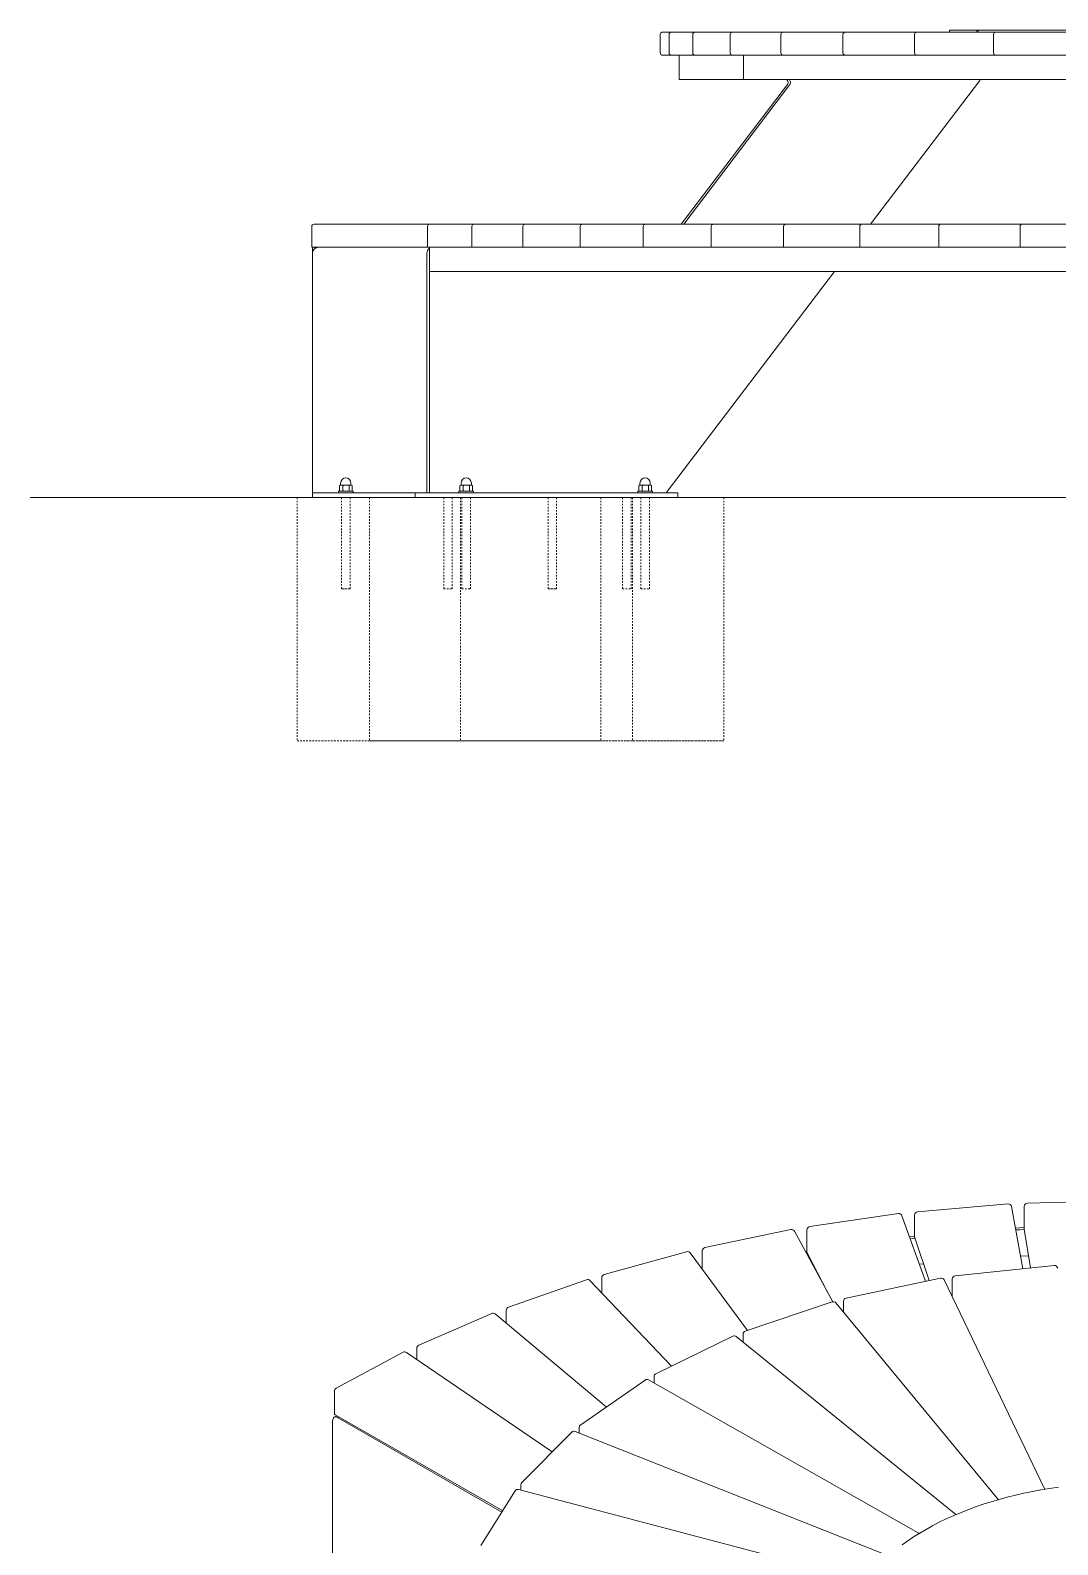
# Model space of a CAD drawing. Header units: inches. Extents: x -4 to 371, y -18 to 250.
# Drawn here: x 218.9 to 285.5, y 151.7 to 249.8 of the extents above; entities that cross this region are included whole.
import ezdxf

# ---------------------------------------------------------------- set-up
doc = ezdxf.new("R2010")
doc.units = ezdxf.units.IN
doc.linetypes.add('HIDDEN', pattern=[1.905, 1.27, -0.635])
doc.layers.add('ZANO_R', color=7, linetype='Continuous', lineweight=0)
doc.layers.add('ZANO_R_przerywana', color=250, linetype='HIDDEN', lineweight=0)

msp = doc.modelspace()

# ---------------------------------------------------------------- linework, layer by layer
at = {"layer": 'ZANO_R', "color": 7}
for p, q in [((259.72302, 249.50498), (259.72302, 248.32392)), ((259.7256, 249.50498), (259.7256, 248.32392)), ((259.8805, 249.66246), (259.88308, 249.66246)), ((259.88308, 249.66246), (260.3266, 249.66246)), ((260.29713, 249.50498), (260.29713, 248.32392)), ((260.3266, 249.66246), (260.45461, 249.66246)), ((260.45461, 249.66246), (261.73689, 249.66246)), ((261.73689, 249.66246), (261.98644, 249.66246)), ((261.82896, 249.50498), (261.82896, 248.32392)), ((261.98644, 249.66246), (264.06852, 249.66246)), ((264.06852, 249.66246), (264.41332, 249.66246)), ((264.25584, 249.50498), (264.25584, 248.32392)), ((264.41332, 249.66246), (267.23194, 249.66246)), ((267.23194, 249.66246), (267.69834, 249.66246)), ((267.54086, 249.50498), (267.54086, 248.32392)), ((267.69834, 249.66246), (271.16786, 249.66246)), ((271.16786, 249.66246), (271.72299, 249.66246)), ((271.56552, 249.50498), (271.56552, 248.32392)), ((271.72299, 249.66246), (275.73798, 249.66246)), ((275.73798, 249.66246), (276.36499, 249.66246)), ((276.20751, 249.50498), (276.20751, 248.32392)), ((276.36499, 249.66246), (280.80346, 249.66246)), ((278.47713, 249.78057), (278.47713, 249.66246)), ((278.47713, 249.78057), (280.18239, 249.78057)), ((280.18239, 249.78057), (280.39733, 249.78057)), ((280.39733, 249.78057), (303.68543, 249.78057)), ((280.80346, 249.66246), (281.48329, 249.66246)), ((281.32581, 249.50498), (281.32581, 248.32392)), ((281.48329, 249.66246), (286.21038, 249.66246)), ((259.88308, 248.16644), (259.8805, 248.16644)), ((260.3266, 248.16644), (259.88308, 248.16644)), ((260.45461, 248.16644), (260.3266, 248.16644)), ((261.73689, 248.16644), (260.45461, 248.16644)), ((260.95798, 248.16644), (260.95798, 246.59169)), ((261.98644, 248.16644), (261.73689, 248.16644)), ((264.06852, 248.16644), (261.98644, 248.16644)), ((264.41332, 248.16644), (264.06852, 248.16644)), ((267.23194, 248.16644), (264.41332, 248.16644)), ((265.11489, 246.59169), (265.11489, 248.16644)), ((265.11598, 246.59169), (265.11598, 248.16644)), ((267.69834, 248.16644), (267.23194, 248.16644)), ((271.16786, 248.16644), (267.69834, 248.16644)), ((271.72299, 248.16644), (271.16786, 248.16644)), ((275.73798, 248.16644), (271.72299, 248.16644)), ((276.27868, 248.16644), (275.73798, 248.16644)), ((276.36499, 248.16644), (276.27868, 248.16644)), ((280.80346, 248.16644), (276.36499, 248.16644)), ((281.17391, 248.16644), (280.80346, 248.16644)), ((281.48329, 248.16644), (281.17391, 248.16644)), ((286.21038, 248.16644), (281.48329, 248.16644)), ((265.11489, 246.59169), (260.95798, 246.59169)), ((267.96855, 246.26494), (261.08978, 237.22189)), ((268.12602, 246.26494), (261.24726, 237.22189)), ((265.11489, 246.59169), (265.11598, 246.59169)), ((318.96543, 246.59169), (265.11598, 246.59169)), ((273.34572, 237.22189), (280.43065, 246.53596)), ((237.14592, 237.06441), (237.14592, 235.72587)), ((237.14604, 237.06441), (237.14592, 237.06441)), ((237.30339, 237.22189), (244.80024, 237.22189)), ((244.64277, 237.06441), (244.64277, 235.72587)), ((244.80024, 237.22189), (247.17282, 237.22189)), ((247.17282, 237.22189), (247.67586, 237.22189)), ((247.51838, 237.06441), (247.51838, 235.72587)), ((247.67586, 237.22189), (250.41018, 237.22189)), ((250.41018, 237.22189), (250.9862, 237.22189)), ((250.82872, 237.06441), (250.82872, 235.72587)), ((250.9862, 237.22189), (254.05522, 237.22189)), ((254.05522, 237.22189), (254.69946, 237.22189)), ((254.54198, 237.06441), (254.54198, 235.72587)), ((254.69946, 237.22189), (258.07283, 237.22189)), ((258.07283, 237.22189), (258.7798, 237.22189)), ((258.62232, 237.06441), (258.62232, 235.72587)), ((258.7798, 237.22189), (262.42417, 237.22189)), ((262.42417, 237.22189), (263.18768, 237.22189)), ((263.0302, 237.06441), (263.0302, 235.72587)), ((263.18768, 237.22189), (267.067, 237.22189)), ((267.067, 237.22189), (267.88022, 237.22189)), ((267.72274, 237.06441), (267.72274, 235.72587)), ((267.88022, 237.22189), (271.95614, 237.22189)), ((271.95614, 237.22189), (272.81159, 237.22189)), ((272.65411, 237.06441), (272.65411, 235.72587)), ((272.81159, 237.22189), (277.0438, 237.22189)), ((277.0438, 237.22189), (277.93343, 237.22189)), ((277.77596, 237.06441), (277.77596, 235.72587)), ((277.93343, 237.22189), (282.28008, 237.22189)), ((282.28008, 237.22189), (283.19535, 237.22189)), ((283.03787, 237.06441), (283.03787, 235.72587)), ((283.19535, 237.22189), (287.61344, 237.22189)), ((237.30408, 235.72587), (237.14592, 235.72587)), ((237.1831, 235.72587), (237.1831, 235.35131)), ((237.30408, 235.72587), (237.57633, 235.72587)), ((237.34058, 235.72587), (237.34058, 235.64748)), ((237.57633, 235.72587), (244.64277, 235.72587)), ((244.66706, 235.72587), (244.64277, 235.72587)), ((244.66706, 235.72587), (247.03964, 235.72587)), ((244.76678, 235.72587), (244.76678, 234.15112)), ((247.13057, 235.72587), (247.03964, 235.72587)), ((247.51838, 235.72587), (247.13057, 235.72587)), ((247.55168, 235.72587), (247.51838, 235.72587)), ((247.55168, 235.72587), (250.286, 235.72587)), ((250.38201, 235.72587), (250.286, 235.72587)), ((250.82872, 235.72587), (250.38201, 235.72587)), ((250.87226, 235.72587), (250.82872, 235.72587)), ((250.87226, 235.72587), (253.94128, 235.72587)), ((254.04151, 235.72587), (253.94128, 235.72587)), ((254.54198, 235.72587), (254.04151, 235.72587)), ((254.59687, 235.72587), (254.54198, 235.72587)), ((254.59687, 235.72587), (257.97025, 235.72587)), ((258.07387, 235.72587), (257.97025, 235.72587)), ((258.62232, 235.72587), (258.07387, 235.72587)), ((258.68958, 235.72587), (258.62232, 235.72587)), ((258.68958, 235.72587), (262.33396, 235.72587)), ((262.44011, 235.72587), (262.33396, 235.72587)), ((263.0302, 235.72587), (262.44011, 235.72587)), ((263.11073, 235.72587), (263.03121, 235.72587)), ((263.11073, 235.72587), (266.99006, 235.72587)), ((267.09788, 235.72587), (266.99006, 235.72587)), ((267.72274, 235.72587), (267.09788, 235.72587)), ((267.8173, 235.72587), (267.72621, 235.72587)), ((267.8173, 235.72587), (271.89322, 235.72587)), ((272.00184, 235.72587), (271.89322, 235.72587)), ((272.66394, 235.72587), (272.00184, 235.72587)), ((272.76332, 235.72587), (272.66154, 235.72587)), ((272.76332, 235.72587), (276.99553, 235.72587)), ((277.10407, 235.72587), (276.99553, 235.72587)), ((277.78887, 235.72587), (277.10407, 235.72587)), ((277.90029, 235.72587), (277.78887, 235.72587)), ((277.90029, 235.72587), (282.24693, 235.72587)), ((282.3545, 235.72587), (282.24693, 235.72587)), ((283.0578, 235.72587), (282.3545, 235.72587)), ((283.17766, 235.72587), (283.0578, 235.72587)), ((283.17766, 235.72587), (287.59575, 235.72587)), ((237.18264, 219.82084), (237.18264, 235.33218)), ((244.6093, 235.33218), (244.6093, 219.82084)), ((244.76678, 235.33218), (244.76678, 219.82084)), ((318.66828, 234.15112), (244.76678, 234.15112)), ((260.10928, 219.82084), (271.00988, 234.15112)), ((237.18264, 219.50589), (237.18264, 219.82084)), ((237.18264, 219.82084), (237.57633, 219.82084)), ((237.57633, 219.82084), (243.84792, 219.82084)), ((238.8755, 219.91926), (238.8755, 219.82084)), ((239.82035, 219.91926), (238.8755, 219.91926)), ((238.94497, 220.28425), (238.93895, 220.28131)), ((238.93895, 220.28131), (238.93895, 219.95091)), ((238.93895, 219.95091), (238.94497, 219.94801)), ((238.94468, 219.94751), (238.99361, 219.91926)), ((238.99361, 220.31295), (238.9447, 220.28472)), ((238.99361, 220.31295), (239.04602, 220.31295)), ((239.01329, 220.45074), (239.01329, 220.32279)), ((239.04602, 220.31295), (239.35758, 220.31295)), ((239.15309, 220.28131), (239.15309, 219.95091)), ((239.35758, 220.31295), (239.65949, 220.31295)), ((239.56207, 220.28131), (239.56207, 219.95091)), ((239.65949, 220.31295), (239.70225, 220.31295)), ((239.68256, 220.32279), (239.68256, 220.45074)), ((239.75116, 220.28472), (239.70225, 220.31295)), ((239.70225, 219.91926), (239.75118, 219.94751)), ((239.75691, 220.28131), (239.75691, 219.95091)), ((239.82035, 219.82084), (239.82035, 219.91926)), ((243.84792, 219.82084), (243.84792, 219.50589)), ((243.84792, 219.82084), (243.90066, 219.82084)), ((245.47541, 219.82084), (243.90066, 219.82084)), ((244.76678, 219.82084), (244.6093, 219.82084)), ((245.47541, 219.82084), (246.0132, 219.82084)), ((260.67382, 219.82084), (246.0132, 219.82084)), ((246.68134, 219.91926), (246.68134, 219.82084)), ((247.62619, 219.91926), (246.68134, 219.91926)), ((246.75081, 220.28425), (246.74478, 220.28131)), ((246.74478, 220.28131), (246.74478, 219.95091)), ((246.74478, 219.95091), (246.7508, 219.94801)), ((246.75052, 219.94751), (246.79945, 219.91926)), ((246.79945, 220.31295), (246.75054, 220.28472)), ((246.79945, 220.31295), (246.85185, 220.31295)), ((246.81913, 220.45074), (246.81913, 220.32279)), ((246.85185, 220.31295), (247.16342, 220.31295)), ((246.95893, 220.28131), (246.95893, 219.95091)), ((247.16342, 220.31295), (247.46533, 220.31295)), ((247.36791, 220.28131), (247.36791, 219.95091)), ((247.46533, 220.31295), (247.50809, 220.31295)), ((247.4884, 220.32279), (247.4884, 220.45074)), ((247.55699, 220.28472), (247.50809, 220.31295)), ((247.50809, 219.91926), (247.55701, 219.94751)), ((247.56275, 220.28131), (247.56275, 219.95091)), ((247.62619, 219.82084), (247.62619, 219.91926)), ((258.27345, 219.91926), (258.27345, 219.82084)), ((259.21831, 219.91926), (258.27345, 219.91926)), ((258.34292, 220.28425), (258.3369, 220.28131)), ((258.3369, 220.28131), (258.3369, 219.95091)), ((258.3369, 219.95091), (258.34292, 219.94801)), ((258.34263, 219.94751), (258.39156, 219.91926)), ((258.39156, 220.31295), (258.34265, 220.28472)), ((258.39156, 220.31295), (258.44397, 220.31295)), ((258.41125, 220.45074), (258.41125, 220.32279)), ((258.44397, 220.31295), (258.75553, 220.31295)), ((258.55104, 220.28131), (258.55104, 219.95091)), ((258.75553, 220.31295), (259.05744, 220.31295)), ((258.96002, 220.28131), (258.96002, 219.95091)), ((259.05744, 220.31295), (259.1002, 220.31295)), ((259.08052, 220.32279), (259.08052, 220.45074)), ((259.14911, 220.28472), (259.1002, 220.31295)), ((259.1002, 219.91926), (259.14913, 219.94751)), ((259.15486, 220.28131), (259.15486, 219.95091)), ((259.21831, 219.82084), (259.21831, 219.91926)), ((260.67382, 219.82084), (260.87066, 219.82084)), ((260.87066, 219.50589), (260.87066, 219.82084)), ((236.19842, 219.50589), (240.88301, 219.50589)), ((255.88286, 219.50589), (236.19842, 219.50589)), ((239.07235, 219.50589), (239.62351, 219.50589)), ((239.07235, 219.50589), (239.62351, 219.50589)), ((240.88301, 219.50589), (246.78834, 219.50589)), ((257.93024, 219.50589), (240.88301, 219.50589)), ((240.88301, 219.50589), (255.88286, 219.50589)), ((245.69789, 219.50589), (246.24751, 219.50589)), ((246.78834, 219.50589), (263.83557, 219.50589)), ((246.87895, 219.50589), (247.42858, 219.50589)), ((252.45777, 219.50589), (253.00893, 219.50589)), ((252.45777, 219.50589), (253.00893, 219.50589)), ((257.29, 219.50589), (257.83963, 219.50589)), ((263.83557, 219.50589), (257.93024, 219.50589)), ((258.47107, 219.50589), (259.02069, 219.50589)), ((282.26315, 173.74902), (276.40071, 173.24021)), ((289.43773, 173.96716), (283.51674, 173.79699)), ((275.15729, 173.11973), (269.41138, 172.27731)), ((276.91464, 168.73857), (275.38528, 172.98316)), ((276.2089, 173.03103), (276.2089, 171.57373)), ((283.22723, 169.55034), (282.48782, 173.57775)), ((283.3128, 173.58711), (283.3128, 172.12981)), ((268.19065, 172.08477), (262.61808, 170.91707)), ((270.90628, 167.41013), (268.41811, 171.97968)), ((269.23186, 172.06957), (269.23186, 170.61227)), ((283.31372, 172.11851), (283.3128, 172.12981)), ((283.31372, 172.11851), (283.72198, 169.60175)), ((262.45118, 170.71156), (262.45118, 169.50453)), ((276.21279, 171.5505), (276.2089, 171.57373)), ((276.21279, 171.5505), (277.1473, 168.788)), ((261.43258, 170.65364), (256.08846, 169.1722)), ((265.37649, 165.55487), (261.65739, 170.57627)), ((269.137, 170.65943), (269.23186, 170.6756)), ((269.19998, 170.54378), (269.25351, 170.55291)), ((269.24078, 170.57733), (270.5701, 168.02754)), ((276.51664, 169.84317), (276.78089, 169.87115)), ((285.25254, 169.76081), (278.83674, 169.09408)), ((283.0774, 170.36646), (283.59368, 170.39266)), ((254.95054, 168.83978), (249.88772, 167.05925)), ((260.46198, 163.2433), (255.1721, 168.78666)), ((255.93458, 168.96986), (255.93458, 167.98764)), ((270.05569, 168.97225), (270.07586, 168.97554)), ((277.88517, 168.94476), (271.7674, 167.64501)), ((284.63794, 155.25834), (278.11807, 168.8303)), ((278.64848, 168.88524), (278.64848, 167.72619)), ((249.74741, 166.86118), (249.74741, 166.02591)), ((270.87251, 167.40182), (265.23864, 165.50854)), ((281.63495, 154.58751), (271.10126, 167.33653)), ((271.60106, 167.43963), (271.60106, 166.73161)), ((248.80943, 166.66046), (244.07798, 164.59846)), ((256.22589, 160.59441), (249.02821, 166.62888)), ((264.42629, 165.1776), (259.44751, 162.74831)), ((278.87633, 153.63872), (264.65046, 165.15211)), ((265.09555, 165.30951), (265.09555, 164.79188)), ((243.07091, 164.1366), (238.71761, 161.81351)), ((252.72495, 157.68963), (243.28806, 164.12483)), ((243.9519, 164.40597), (243.9519, 163.67215)), ((258.74123, 162.33754), (254.56882, 159.44606)), ((276.43741, 152.43518), (258.96443, 162.34759)), ((259.32962, 162.55961), (259.32962, 162.14042)), ((238.6065, 161.62827), (238.6065, 160.17097)), ((238.77204, 160.02571), (238.60191, 159.9275)), ((238.66864, 160.08489), (249.51837, 153.8759)), ((238.49317, 142.79964), (238.49317, 159.68716)), ((238.86434, 159.90151), (249.46114, 153.78411)), ((253.98961, 158.96465), (250.75034, 155.69884)), ((274.40529, 151.00172), (254.21611, 159.01195)), ((254.47845, 159.27348), (254.47845, 158.90787)), ((250.31723, 155.15719), (248.10953, 151.61628)), ((272.84076, 149.38449), (250.54883, 155.24916)), ((250.68945, 155.55097), (250.68945, 155.21217)), ((278.89306, 153.62362), (278.87633, 153.63872))]:
    msp.add_line(p, q, dxfattribs=at)
at = {"layer": 'ZANO_R'}
msp.add_line((218.90412, 219.51422), (370.84968, 219.51422), dxfattribs=at)
at = {"layer": 'ZANO_R', "color": 7, "flags": 128}
for points in [[(267.96855, 246.26494), (267.99512, 246.31202), (268.00908, 246.36585), (268.00931, 246.42204), (267.99577, 246.47601), (267.96958, 246.52337), (267.93287, 246.56026), (267.88863, 246.58367), (267.84047, 246.59169)], [(267.99794, 246.59169), (268.04611, 246.58367), (268.09035, 246.56026), (268.12706, 246.52337), (268.15325, 246.47601), (268.16678, 246.42204), (268.16656, 246.36585), (268.15259, 246.31202), (268.12602, 246.26494)], [(238.93895, 220.28131), (238.9914, 220.30427), (239.04602, 220.31295)], [(239.15309, 219.95091), (239.10063, 219.92795), (239.04602, 219.91926)], [(239.35758, 220.31295), (239.20105, 220.29387), (239.15309, 220.28131)], [(239.15309, 219.95091), (239.20105, 219.93835), (239.35758, 219.91926)], [(239.56207, 220.28131), (239.41022, 220.31071), (239.35758, 220.31295)], [(239.35758, 219.91926), (239.41022, 219.92151), (239.56207, 219.95091)], [(239.56207, 220.28131), (239.6098, 220.30427), (239.65949, 220.31295)], [(239.75691, 219.95091), (239.70918, 219.92795), (239.65949, 219.91926)], [(246.74478, 220.28131), (246.79724, 220.30427), (246.85185, 220.31295)], [(246.95893, 219.95091), (246.90647, 219.92795), (246.85185, 219.91926)], [(247.16342, 220.31295), (247.00689, 220.29387), (246.95893, 220.28131)], [(246.95893, 219.95091), (247.00689, 219.93835), (247.16342, 219.91926)], [(247.36791, 220.28131), (247.21605, 220.31071), (247.16342, 220.31295)], [(247.16342, 219.91926), (247.21605, 219.92151), (247.36791, 219.95091)], [(247.36791, 220.28131), (247.41564, 220.30427), (247.46533, 220.31295)], [(247.56275, 219.95091), (247.51502, 219.92795), (247.46533, 219.91926)], [(258.3369, 220.28131), (258.38936, 220.30427), (258.44397, 220.31295)], [(258.55104, 219.95091), (258.49858, 219.92795), (258.44397, 219.91926)], [(258.75553, 220.31295), (258.599, 220.29387), (258.55104, 220.28131)], [(258.55104, 219.95091), (258.599, 219.93835), (258.75553, 219.91926)], [(258.96002, 220.28131), (258.80817, 220.31071), (258.75553, 220.31295)], [(258.75553, 219.91926), (258.80817, 219.92151), (258.96002, 219.95091)], [(258.96002, 220.28131), (259.00775, 220.30427), (259.05744, 220.31295)], [(259.15486, 219.95091), (259.10713, 219.92795), (259.05744, 219.91926)], [(282.74359, 172.18461), (283.00502, 172.19881), (283.3128, 172.21482)], [(282.76573, 172.06406), (283.02431, 172.07811), (283.31779, 172.0934)], [(275.8796, 171.61123), (276.13085, 171.63912), (276.2089, 171.64768)], [(275.92236, 171.49255), (276.17013, 171.52005), (276.2212, 171.52565)], [(269.24078, 170.57733), (269.23273, 170.60131), (269.23186, 170.61227)], [(238.86434, 159.90151), (238.79193, 159.93508), (238.7223, 159.95088), (238.65813, 159.94832), (238.60188, 159.92748), (238.55573, 159.88918), (238.52143, 159.83488), (238.5003, 159.76667), (238.49317, 159.68716)], [(285.52251, 155.39142), (284.95714, 155.30954), (284.39664, 155.2172), (283.84158, 155.1145), (283.29253, 155.00153), (282.75006, 154.87842), (282.21473, 154.7453), (281.68711, 154.60231), (281.16772, 154.44958), (280.65712, 154.28728), (280.15584, 154.11559), (279.66438, 153.93467), (279.18326, 153.74471), (278.71299, 153.54591), (278.25404, 153.33848), (277.80689, 153.12262), (277.372, 152.89858), (276.94983, 152.66657), (276.54081, 152.42683), (276.14537, 152.17963), (275.76392, 151.9252), (275.39684, 151.66382)]]:
    msp.add_lwpolyline(points, dxfattribs=at)
at = {"layer": 'ZANO_R', "color": 7}
for centre, radius, start, end in [((259.88049, 249.50498), 0.15748, 90, 180), ((259.88308, 249.50498), 0.15748, 90, 180), ((260.45461, 249.50498), 0.15748, 90, 180), ((261.98644, 249.50498), 0.15748, 90, 180), ((264.41332, 249.50498), 0.15748, 90, 180), ((267.69834, 249.50498), 0.15748, 90, 180), ((271.72299, 249.50498), 0.15748, 90, 180), ((276.36499, 249.50498), 0.15748, 90, 180), ((280.14707, 249.65755), 0.12799, 2.2004369, 73.9769135), ((280.43176, 249.65561), 0.12961, 105.4048088, 176.9702219), ((281.48329, 249.50498), 0.15748, 90, 180), ((259.88049, 248.32392), 0.15748, 180, 270), ((259.88308, 248.32392), 0.15748, 180, 270), ((260.45461, 248.32392), 0.15748, 180, 270), ((261.98644, 248.32392), 0.15748, 180, 270), ((264.41332, 248.32392), 0.15748, 180, 270), ((267.69834, 248.32392), 0.15748, 180, 270), ((271.72299, 248.32392), 0.15748, 180, 270), ((276.36499, 248.32392), 0.15748, 180, 270), ((281.48329, 248.32392), 0.15748, 180, 270), ((280.2677, 246.65901), 0.2042, 322.9408202, 340.7481374), ((237.30339, 237.06441), 0.15748, 90, 180), ((244.80024, 237.06441), 0.15748, 90, 180), ((247.67586, 237.06441), 0.15748, 90, 180), ((250.9862, 237.06441), 0.15748, 90, 180), ((254.69946, 237.06441), 0.15748, 90, 180), ((258.7798, 237.06441), 0.15748, 90, 180), ((263.18768, 237.06441), 0.15748, 90, 180), ((267.88022, 237.06441), 0.15748, 90, 180), ((272.81159, 237.06441), 0.15748, 90, 180), ((277.93343, 237.06441), 0.15748, 90, 180), ((283.19535, 237.06441), 0.15748, 90, 180), ((237.57633, 235.33218), 0.39369, 90, 180), ((245.01577, 235.34257), 0.4066, 127.761619, 181.4630686), ((239.34793, 220.45074), 0.33464, 0, 180), ((247.15377, 220.45074), 0.33464, 0, 180), ((258.74588, 220.45074), 0.33464, 0, 180), ((239.05022, 220.13045), 0.21123, 238.2094485, 268.8585011), ((239.00345, 220.32279), 0.00984, 270, 0), ((239.04181, 220.10176), 0.21123, 58.2094485, 88.8585011), ((239.66375, 220.09816), 0.17895, 235.3724708, 268.6346848), ((239.65523, 220.13406), 0.17895, 55.3724708, 88.6346848), ((239.69241, 220.32279), 0.00984, 180, 270), ((246.85606, 220.13045), 0.21123, 238.2094485, 268.8585011), ((246.80929, 220.32279), 0.00984, 270, 0), ((246.84765, 220.10176), 0.21123, 58.2094485, 88.8585011), ((247.46959, 220.09816), 0.17895, 235.3724708, 268.6346848), ((247.46106, 220.13405), 0.17896, 55.3733896, 88.6337661), ((247.49824, 220.32279), 0.00984, 180, 270), ((258.44818, 220.13045), 0.21123, 238.2090619, 268.8588876), ((258.4014, 220.32279), 0.00984, 270, 0), ((258.43976, 220.10177), 0.21123, 58.2090864, 88.8585219), ((259.06171, 220.09816), 0.17894, 235.3722952, 268.634455), ((259.05318, 220.13406), 0.17894, 55.3722629, 88.6348928), ((259.09036, 220.32279), 0.00984, 180, 270), ((282.28131, 173.53984), 0.20997, 10.4033124, 94.9603465), ((283.52277, 173.58711), 0.20997, 91.6461752, 180), ((275.18775, 172.91199), 0.20997, 19.8144022, 98.3408479), ((276.41887, 173.03103), 0.20997, 94.9603465, 180), ((268.23371, 171.87927), 0.20997, 28.5687877, 101.8348198), ((269.44183, 172.06956), 0.20997, 98.3408479, 180), ((262.66114, 170.71156), 0.20997, 101.8348198, 180), ((261.48866, 170.4513), 0.20997, 36.5254865, 105.4938849), ((285.27425, 169.55197), 0.20997, 9.4695095, 95.9328839), ((255.0202, 168.6417), 0.20997, 43.6596905, 109.3761008), ((256.14455, 168.96986), 0.20997, 105.4938849, 180), ((277.92881, 168.73938), 0.20997, 25.6592689, 101.9944356), ((278.85844, 168.88524), 0.20997, 95.9328839, 180), ((249.95738, 166.86117), 0.20997, 109.3761008, 180), ((270.93939, 167.20279), 0.20997, 39.5647223, 108.5751172), ((271.81103, 167.43963), 0.20997, 101.9944356, 180), ((248.89332, 166.46798), 0.20997, 50.0238504, 113.5479507), ((264.51836, 164.9889), 0.20997, 51.0158006, 116.009057), ((265.30552, 165.30951), 0.20997, 108.5751172, 180), ((243.16976, 163.95136), 0.20997, 55.7091491, 118.0861323), ((244.16186, 164.40597), 0.20997, 113.5479507, 180), ((258.86083, 162.16496), 0.20997, 60.4337989, 124.7219389), ((259.53959, 162.55961), 0.20997, 116.009057, 180), ((238.81646, 161.62827), 0.20997, 118.0861323, 180), ((238.71156, 160.18135), 0.10558, 185.6411903, 246.0137905), ((254.13868, 158.81679), 0.20997, 68.358859, 135.2338294), ((254.68842, 159.27348), 0.20997, 124.7219389, 180), ((250.49541, 155.04611), 0.20997, 75.2603343, 148.057227), ((250.89942, 155.55097), 0.20997, 135.2338294, 180), ((276.3338, 152.25256), 0.20997, 42.6639347, 60.4337989)]:
    msp.add_arc(centre, radius, start, end, dxfattribs=at)
at = {"layer": 'ZANO_R_przerywana', "color": 7, "ltscale": 0.05}
for p, q in [((236.19842, 219.50589), (236.19842, 203.75833)), ((236.19842, 219.50589), (236.19842, 203.75833)), ((239.07235, 219.50589), (239.07235, 213.60056)), ((239.62351, 213.60056), (239.62351, 219.50589)), ((240.88301, 219.50589), (240.88301, 203.75833)), ((245.69712, 219.50589), (245.69712, 213.60056)), ((246.24828, 213.60056), (246.24828, 219.50589)), ((246.78834, 219.50589), (246.78834, 203.75833)), ((246.87818, 219.50589), (246.87818, 213.60056)), ((247.42935, 213.60056), (247.42935, 219.50589)), ((252.45777, 219.50589), (252.45777, 213.60056)), ((253.00893, 213.60056), (253.00893, 219.50589)), ((255.88286, 219.50589), (255.88286, 203.75833)), ((257.28923, 219.50589), (257.28923, 213.60056)), ((257.8404, 213.60056), (257.8404, 219.50589)), ((257.93024, 219.50589), (257.93024, 203.75833)), ((258.4703, 219.50589), (258.4703, 213.60056)), ((259.02146, 213.60056), (259.02146, 219.50589)), ((263.83557, 219.50589), (263.83557, 203.75833)), ((239.62351, 213.60056), (239.07235, 213.60056)), ((239.07235, 213.60056), (239.62351, 213.60056)), ((245.69712, 213.60056), (246.24828, 213.60056)), ((246.87818, 213.60056), (247.42935, 213.60056)), ((253.00893, 213.60056), (252.45777, 213.60056)), ((252.45777, 213.60056), (253.00893, 213.60056)), ((257.28923, 213.60056), (257.8404, 213.60056)), ((258.4703, 213.60056), (259.02146, 213.60056)), ((236.19842, 203.75833), (240.88301, 203.75833)), ((255.88286, 203.75833), (236.19842, 203.75833)), ((240.88301, 203.75833), (246.78834, 203.75833)), ((257.93024, 203.75833), (240.88301, 203.75833)), ((240.88301, 203.75833), (255.88286, 203.75833)), ((246.78834, 203.75833), (263.83557, 203.75833)), ((263.83557, 203.75833), (257.93024, 203.75833))]:
    msp.add_line(p, q, dxfattribs=at)

doc.saveas('drawing.dxf')
